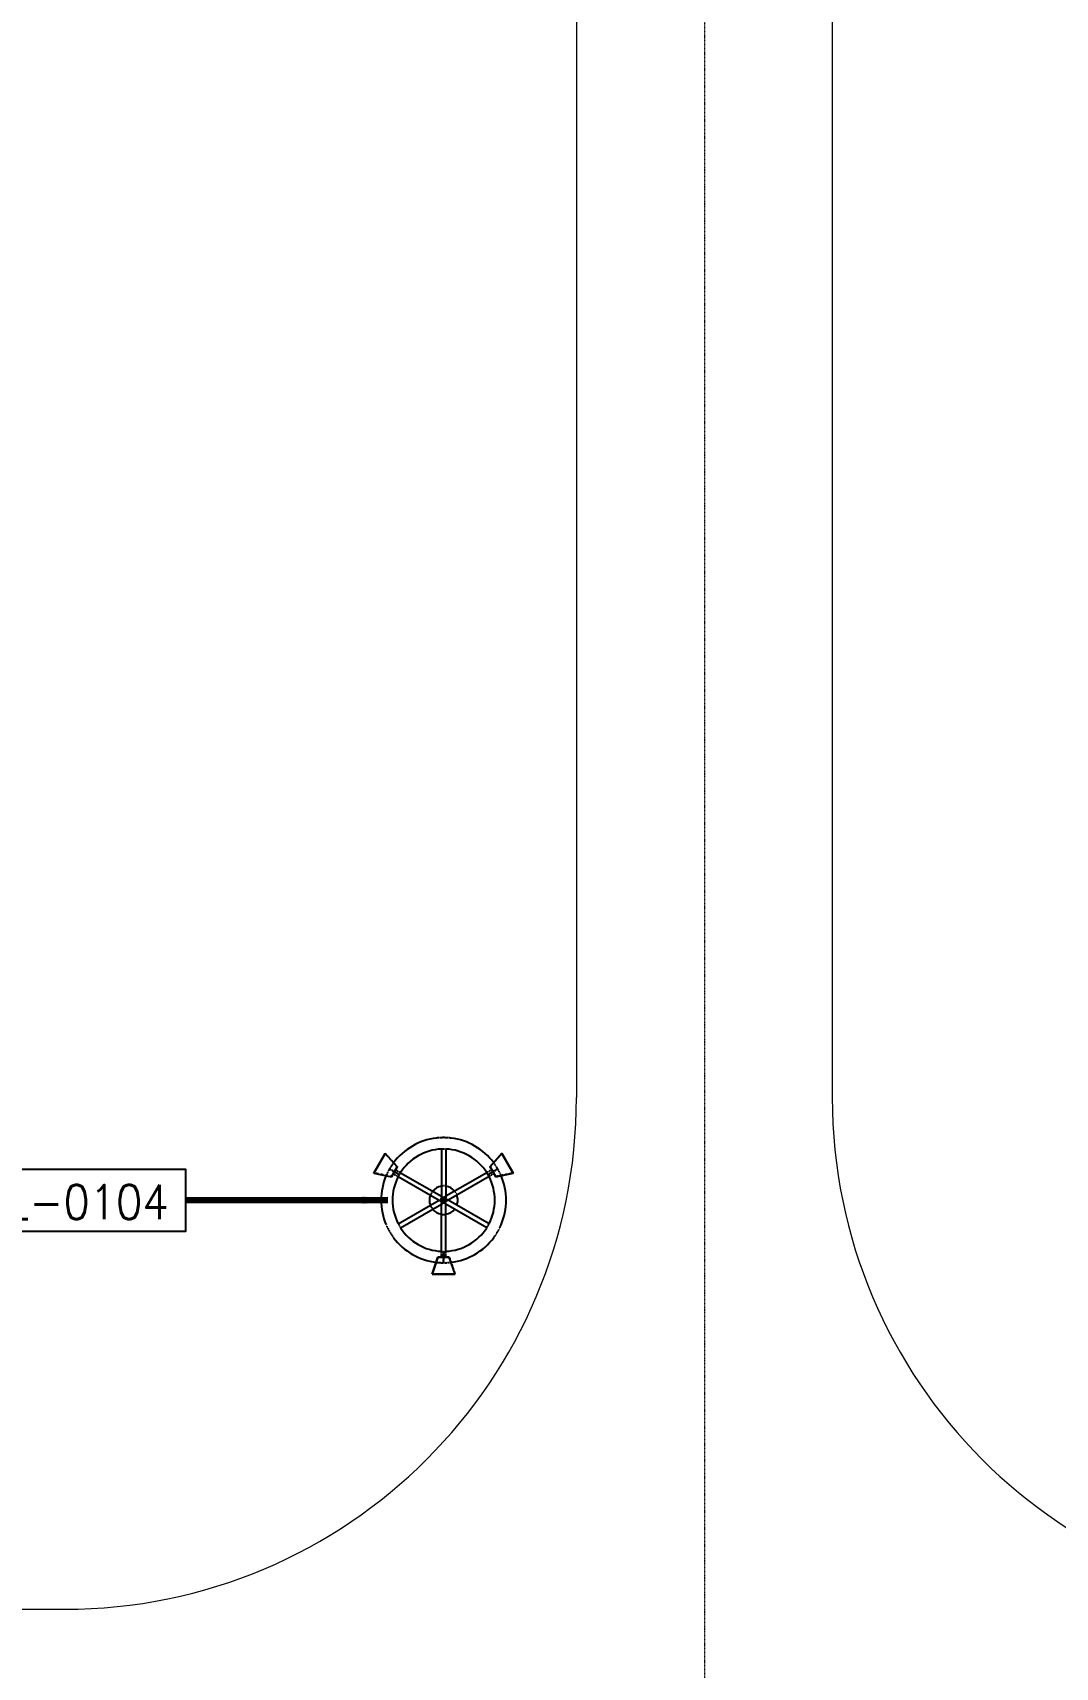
# Model space of a CAD drawing. Header units: inches. Extents: x 19 to 689223, y 34 to 210034.
# Drawn here: x 160958 to 178947, y 107822 to 136573 of the extents above; entities that cross this region are included whole.
import ezdxf

# ---------------------------------------------------------------- set-up
doc = ezdxf.new("R2010")
doc.units = ezdxf.units.IN
doc.header["$MEASUREMENT"] = 0
doc.linetypes.add('CABLEROUTEALL-EMBED 1_DWG$0$HIDDEN2', pattern=[0.1875, 0.125, -0.0625])
doc.linetypes.add('DASHDOT2', pattern=[0.5, 0.25, -0.125, 0, -0.125])
doc.layers.add('_Auto', color=7, linetype='Continuous')
doc.layers.add('照明平面设备层', color=1, linetype='Continuous')
doc.layers.add('Layout', color=6, linetype='Continuous', lineweight=20)
doc.layers.add('REV.C CLOUD', color=2, linetype='Continuous', lineweight=20)
doc.styles.add('HZTXT', font='txt_qlt.shx', dxfattribs={"width": 0.7, "bigfont": 'hztxt.shx'})
doc.styles.get("Standard").update_dxf_attribs({"font": 'arial.ttf'})
doc.dimstyles.new('ANSI_L', dxfattribs={"dimtxt": 0.18, "dimasz": 0.18, "dimexe": 0.18, "dimexo": 0.0625, "dimgap": 0.09, "dimtad": 0, "dimtih": 1, "dimtoh": 1, "dimdec": 4, "dimzin": 0, "dimdsep": 46, "dimtxsty": 'Standard', "dimcen": 0.09, "dimadec": 0, "dimazin": 0, "dimtfac": 1, "dimtdec": 4, "dimtofl": 0, "dimtmove": 0, "dimatfit": 3, "dimfxl": 1, "dimtolj": 1, "dimtzin": 0, "dimarcsym": 0})

# ---------------------------------------------------------------- blocks, each defined once
blk = doc.blocks.new('Tower Light Type 1')
at = {"layer": '照明平面设备层', "color": 1, "linetype": 'Continuous'}
for p, q in [((-80, 1798), (-80, 139)), ((80, 1798), (80, 139)), ((-2052, 1646), (-2452, 954)), ((-2452, 954), (-2052, 1646)), ((-1632, 1173), (-2052, 1646)), ((-2052, 1646), (-1632, 1173)), ((-1832, 827), (-1632, 1173)), ((-1632, 1173), (-1832, 827)), ((2052, 1646), (1632, 1173)), ((2052, 1646), (1632, 1173)), ((1632, 1173), (1832, 827)), ((1832, 827), (1632, 1173)), ((2452, 954), (2052, 1646)), ((2052, 1646), (2452, 954)), ((-2452, 954), (-1832, 827)), ((-2452, 954), (-1832, 827)), ((-1573, 908), (-1732, 1000)), ((-1573, 908), (-1732, 1000)), ((-1597, 830), (-160, 0)), ((-1517, 968), (-80, 139)), ((1517, 968), (80, 139)), ((1597, 830), (160, 0)), ((1732, 1000), (1573, 908)), ((1732, 1000), (1573, 908)), ((1832, 827), (2452, 954)), ((2452, 954), (1832, 827)), ((-1597, -830), (-160, 0)), ((1597, -830), (160, 0)), ((-1517, -968), (-80, -139)), ((-80, -1798), (-80, -139)), ((1517, -968), (80, -139)), ((80, -1798), (80, -139)), ((-200, -2000), (-400, -2600)), ((-400, -2600), (-200, -2000)), ((200, -2000), (-200, -2000)), ((-200, -2000), (200, -2000)), ((0, -1817), (0, -2000)), ((0, -1817), (0, -2000)), ((400, -2600), (200, -2000)), ((400, -2600), (200, -2000)), ((-400, -2600), (400, -2600)), ((400, -2600), (-400, -2600))]:
    blk.add_line(p, q, dxfattribs=at)
at = {"layer": '照明平面设备层', "color": 1, "linetype": 'CABLEROUTEALL-EMBED 1_DWG$0$HIDDEN2'}
for p, q in [((-2452, 954), (-2052, 1646)), ((-2052, 1646), (-2452, 954)), ((-2052, 1646), (-1632, 1173)), ((-2052, 1646), (-1632, 1173)), ((-1632, 1173), (-1832, 827)), ((-1832, 827), (-1632, 1173)), ((1632, 1173), (2052, 1646)), ((1632, 1173), (2052, 1646)), ((1832, 827), (1632, 1173)), ((1632, 1173), (1832, 827)), ((2052, 1646), (2452, 954)), ((2452, 954), (2052, 1646)), ((-1832, 827), (-2452, 954)), ((-1832, 827), (-2452, 954)), ((-1732, 1000), (-1905, 1100)), ((-1905, 1100), (-1732, 1000)), ((-1732, 1000), (-1905, 1100)), ((-1905, 1100), (-1732, 1000)), ((-1692, 1069), (-1772, 931)), ((-1692, 1069), (-1772, 931)), ((-1772, 931), (-1597, 830)), ((-1732, 1000), (-1559, 900)), ((-1732, 1000), (-1559, 900)), ((-1692, 1069), (-1517, 968)), ((-1559, 900), (-1573, 908)), ((-1559, 900), (-1573, 908)), ((1692, 1069), (1517, 968)), ((1559, 900), (1905, 1100)), ((1559, 900), (1905, 1100)), ((1573, 908), (1559, 900)), ((1573, 908), (1559, 900)), ((1772, 931), (1597, 830)), ((1692, 1069), (1772, 931)), ((1692, 1069), (1772, 931)), ((1905, 1100), (1732, 1000)), ((1905, 1100), (1732, 1000)), ((2452, 954), (1832, 827)), ((2452, 954), (1832, 827)), ((-160, 0), (-40, 69)), ((-160, 0), (-40, -69)), ((-80, 139), (40, 69)), ((-80, 139), (-80, 0)), ((80, 0), (-80, 0)), ((-80, 0), (0, 0)), ((0, 0), (-80, 0)), ((-80, 0), (80, 0)), ((-80, -139), (-80, 0)), ((80, 139), (-40, 69)), ((40, 69), (-40, -69)), ((-40, -69), (40, 69)), ((40, -69), (-40, 69)), ((-40, 69), (0, 0)), ((0, 0), (-40, 69)), ((-40, 69), (40, -69)), ((-40, -69), (0, 0)), ((0, 0), (-40, -69)), ((0, 0), (40, 69)), ((40, 69), (0, 0)), ((0, 0), (80, 0)), ((80, 0), (0, 0)), ((0, 0), (40, -69)), ((40, -69), (0, 0)), ((160, 0), (40, 69)), ((160, 0), (40, -69)), ((80, 139), (80, 0)), ((80, -139), (80, 0)), ((-80, -139), (40, -69)), ((80, -139), (-40, -69)), ((-400, -2600), (-200, -2000)), ((-400, -2600), (-200, -2000)), ((-200, -2000), (200, -2000)), ((200, -2000), (-200, -2000)), ((-80, -2000), (-80, -1798)), ((80, -2000), (-80, -2000)), ((80, -2000), (-80, -2000)), ((0, -2000), (0, -1800)), ((0, -1800), (0, -1817)), ((0, -2000), (0, -1800)), ((0, -1800), (0, -1817)), ((0, -2000), (0, -2200)), ((0, -2200), (0, -2000)), ((0, -2000), (0, -2200)), ((0, -2200), (0, -2000)), ((80, -2000), (80, -1798)), ((200, -2000), (400, -2600)), ((200, -2000), (400, -2600)), ((400, -2600), (-400, -2600)), ((-400, -2600), (400, -2600))]:
    blk.add_line(p, q, dxfattribs=at)
at = {"layer": '照明平面设备层', "color": 1, "linetype": 'Continuous'}
blk.add_circle((0, 0), 100, dxfattribs=at)
blk.add_circle((0, 0), 100, dxfattribs=at)
for radius, start, end in [(2200, 96.86074, 143.17429), (1800, 92.54732, 147.45268), (1800, 32.54732, 87.45268), (2200, 36.82571, 83.18043), (2200, 156.82571, 203.17429), (1800, 152.54732, 207.45268), (1800, 332.54732, 27.45268), (2200, 336.82571, 23.17429), (500, 159.2069, 200.7931), (500, 159.2069, 200.7931), (500, 99.2069, 140.7931), (500, 99.2069, 140.7931), (500, 39.2069, 80.7931), (500, 39.2069, 80.7931), (500, 339.2069, 20.7931), (500, 0, 20.7931), (500, 339.2069, 0), (500, 219.2069, 260.7931), (500, 219.2069, 260.7931), (500, 279.2069, 320.7931), (500, 279.2069, 320.7931), (1800, 212.54732, 267.45268), (1800, 272.54732, 327.45268), (2200, 216.82571, 263.17429), (2200, 276.82571, 323.17429)]:
    blk.add_arc((0, 0), radius, start, end, dxfattribs=at)
at = {"layer": '照明平面设备层', "color": 1, "linetype": 'CABLEROUTEALL-EMBED 1_DWG$0$HIDDEN2'}
for radius, start, end in [(2200, 90, 96.86074), (1800, 90, 92.54732), (2200, 83.18043, 90), (1800, 87.45268, 90), (2200, 143.17429, 150), (2200, 30, 36.82571), (2200, 150, 156.82571), (1800, 150, 152.54732), (1800, 147.45268, 150), (1800, 30, 32.54732), (1800, 27.45268, 30), (2200, 23.17429, 30), (500, 140.7931, 159.2069), (500, 140.7931, 159.2069), (500, 80.7931, 99.2069), (500, 80.7931, 99.2069), (500, 20.7931, 39.2069), (500, 20.7931, 39.2069), (500, 200.7931, 219.2069), (500, 200.7931, 219.2069), (500, 260.7931, 270), (500, 260.7931, 279.2069), (500, 270, 279.2069), (2200, 203.17429, 210), (2200, 210, 216.82571), (1800, 207.45268, 210), (1800, 210, 212.54732), (1800, 327.45268, 330), (1800, 330, 332.54732), (2200, 323.17429, 330), (2200, 330, 336.82571), (2200, 263.17429, 270), (1800, 267.45268, 270), (1800, 270, 272.54732), (2200, 270, 276.82571)]:
    blk.add_arc((0, 0), radius, start, end, dxfattribs=at)

msp = doc.modelspace()

# ---------------------------------------------------------------- linework, layer by layer
at = {"layer": '_Auto', "color": 7, "linetype": 'Continuous'}
msp.add_lwpolyline([(158707.5741, 116582.452), (163646.5985, 116582.452), (163646.5985, 115484.8911), (158707.5741, 115484.8911)], close=True, dxfattribs=at)
at = {"layer": 'Layout', "linetype": 'DASHDOT2', "ltscale": 5}
msp.add_line((172773.5735, 170592.1858), (172773.5735, 106592.1858), dxfattribs=at)
at = {"layer": 'Layout'}
for p, q in [((175023.5735, 156691.6526), (175023.5735, 136450.5708)), ((170523.5735, 136855.0646), (170523.5735, 117842.1858)), ((175023.5735, 136450.5708), (175023.5735, 117842.1858)), ((148573.5735, 108842.1858), (161523.5735, 108842.1858))]:
    msp.add_line(p, q, dxfattribs=at)
for centre, start, end in [((161523.5735, 117842.1858), 270, 0), ((161523.5735, 117842.1858), 270, 0), ((184023.5735, 117842.1858), 180, 270)]:
    msp.add_arc(centre, 9000, start, end, dxfattribs=at)

# ---------------------------------------------------------------- block references
at = {"layer": 'REV.C CLOUD', "xscale": 0.5, "yscale": 0.5, "zscale": 0.5}
msp.add_blockref('Tower Light Type 1', (168186.9447, 116037.9353), dxfattribs=at)

# ---------------------------------------------------------------- texts
at = {"layer": '_Auto', "color": 7, "style": 'HZTXT', "width": 0.9}
msp.add_text('02-L-0104', height=600, dxfattribs=at).set_placement((158976.0315, 115707.0444))

# ---------------------------------------------------------------- leaders
at = {"layer": '_Auto', "color": 136, "linetype": 'Continuous'}
msp.add_leader([(167203.846, 116038.0473), (163646.5985, 116033.6715)], dimstyle='ANSI_L', override={"dimtxt": 3.175, "dimasz": 450, "dimgap": 1.5875, "dimlwd": 65535}, dxfattribs=at)

doc.saveas('drawing.dxf')
